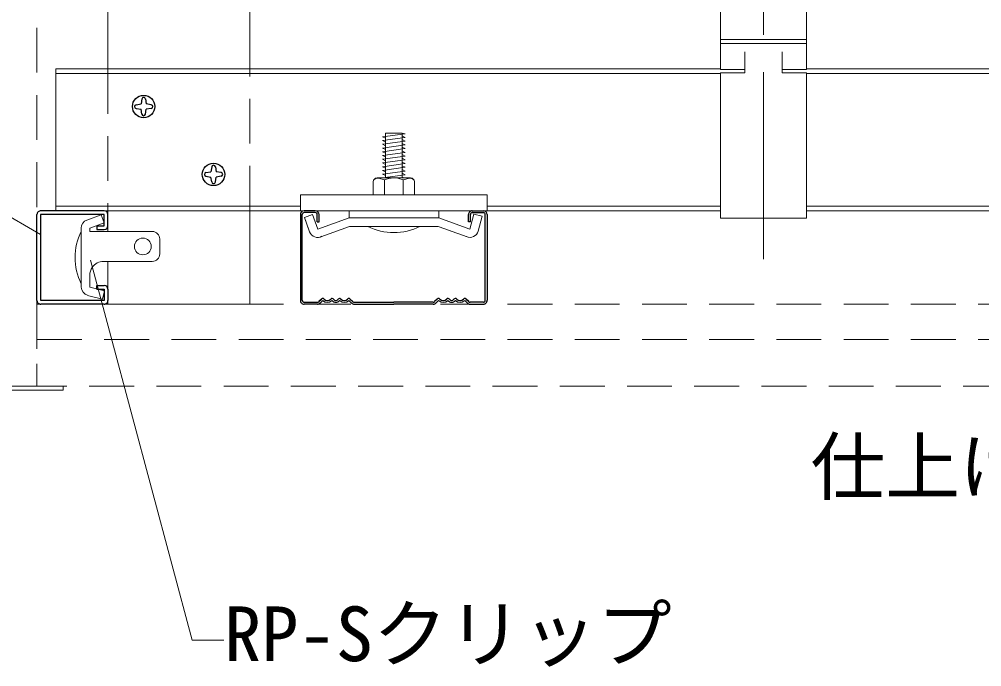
# Model space of a CAD drawing. Units: millimetres on the paper, with parts at other scales. Extents: x -196 to 194, y -140 to 138.
# Drawn here: x -42.67 to -16.9, y 49.61 to 66.95 of the extents above; entities that cross this region are included whole.
import ezdxf
from ezdxf.enums import TextEntityAlignment as Align

# ---------------------------------------------------------------- set-up
doc = ezdxf.new("R2010")
doc.units = ezdxf.units.MM
doc.linetypes.add('CHAIN1', pattern=[8, 5, -1, 1, -1])
doc.linetypes.add('DASHED1', pattern=[1.8, 1.2, -0.6])
for name, color, linetype, lineweight in [('4-0_中心線', 4, 'CHAIN1', 9), ('4-1_吊り材', 7, 'Continuous', 18), ('4-2_野縁受け', 3, 'Continuous', 18), ('4-3_野縁', 2, 'Continuous', 25), ('4-6_文字', 7, 'Continuous', 18), ('4-A_クリップ', 7, 'Continuous', 18), ('4-B_補強金具・金具・その他', 3, 'DASHED1', 18), ('4-C_ビス・アンカーボルト・強調図形', 2, 'Continuous', 25), ('4-D_パネル', 4, 'DASHED1', 9)]:
    doc.layers.add(name, color=color, linetype=linetype, lineweight=lineweight)
doc.styles.add('ＭＳ ゴシック', font='')
doc.styles.get('ＭＳ ゴシック').set_extended_font_data('MS Gothic')

msp = doc.modelspace()

# ---------------------------------------------------------------- linework, layer by layer
at = {"layer": '4-0_中心線'}
msp.add_line((-22.746, 60.531), (-22.746, 102.807), dxfattribs=at)
at = {"layer": '4-1_吊り材'}
for p, q in [((-23.896, 66.413), (-23.896, 71.023)), ((-21.596, 71.023), (-21.596, 66.413)), ((-23.896, 66.3), (-23.896, 66.413)), ((-23.896, 66.413), (-21.596, 66.413)), ((-23.896, 66.3), (-23.896, 65.609)), ((-21.596, 66.3), (-23.896, 66.3)), ((-21.596, 66.413), (-21.596, 66.3)), ((-21.596, 65.609), (-21.596, 66.3)), ((-23.246, 66.078), (-23.246, 65.519)), ((-22.246, 65.519), (-22.246, 66.078)), ((-23.896, 65.609), (-23.246, 65.609)), ((-23.896, 65.519), (-23.896, 61.623)), ((-23.246, 65.519), (-23.896, 65.519)), ((-22.246, 65.609), (-21.596, 65.609)), ((-21.596, 65.519), (-22.246, 65.519)), ((-21.596, 61.623), (-21.596, 65.519)), ((-23.896, 61.623), (-21.596, 61.623))]:
    msp.add_line(p, q, dxfattribs=at)
at = {"layer": '4-2_野縁受け'}
for p, q in [((-40.296, 65.623), (-40.296, 74.723)), ((-36.496, 65.623), (-36.496, 74.723)), ((-41.694, 65.623), (-23.896, 65.623)), ((-41.694, 65.623), (-41.694, 61.823)), ((-41.694, 65.503), (-23.896, 65.503)), ((-21.596, 65.623), (-8.046, 65.623)), ((-21.596, 65.503), (-8.046, 65.503)), ((-41.694, 61.943), (-35.141, 61.943)), ((-30.141, 61.943), (-23.896, 61.943)), ((-21.596, 61.943), (-8.046, 61.943)), ((-41.694, 61.823), (-35.141, 61.823)), ((-40.296, 61.269), (-40.296, 61.823)), ((-30.141, 61.823), (-23.896, 61.823)), ((-21.596, 61.823), (-8.046, 61.823)), ((-40.296, 59.323), (-40.296, 60.469))]:
    msp.add_line(p, q, dxfattribs=at)
at = {"layer": '4-2_野縁受け', "linetype": 'DASHED1'}
for p, q in [((-40.296, 65.623), (-40.296, 61.823)), ((-36.496, 61.823), (-36.496, 65.623))]:
    msp.add_line(p, q, dxfattribs=at)
at = {"layer": '4-2_野縁受け'}
msp.add_lwpolyline([(-40.296, 59.323), (-36.496, 59.323), (-36.496, 61.823)], dxfattribs=at)
at = {"layer": '4-3_野縁'}
for p, q in [((-42.196, 61.364), (-42.196, 61.723)), ((-42.196, 59.423), (-42.196, 61.723)), ((-40.396, 61.823), (-42.099, 61.823)), ((-40.396, 61.723), (-42.099, 61.723)), ((-42.096, 59.423), (-42.096, 61.723)), ((-40.396, 61.423), (-40.396, 61.723)), ((-40.296, 61.423), (-40.296, 61.723)), ((-35.144, 61.725), (-35.144, 59.429)), ((-35.094, 59.427), (-35.094, 61.725)), ((-34.744, 61.825), (-35.044, 61.825)), ((-34.744, 61.775), (-35.044, 61.775)), ((-34.694, 61.525), (-34.694, 61.725)), ((-34.644, 61.525), (-34.644, 61.725)), ((-30.643, 61.525), (-30.643, 61.725)), ((-30.593, 61.525), (-30.593, 61.725)), ((-30.543, 61.825), (-30.243, 61.825)), ((-30.543, 61.775), (-30.243, 61.775)), ((-30.194, 59.427), (-30.193, 61.725)), ((-30.143, 61.725), (-30.144, 59.429)), ((-40.596, 61.423), (-40.596, 61.323)), ((-40.596, 61.423), (-40.396, 61.423)), ((-34.694, 61.525), (-34.644, 61.525)), ((-30.593, 61.525), (-30.643, 61.525)), ((-40.596, 61.323), (-40.396, 61.323)), ((-40.596, 59.823), (-40.396, 59.823)), ((-40.596, 59.723), (-40.596, 59.823)), ((-40.596, 59.723), (-40.396, 59.723)), ((-40.396, 59.723), (-40.396, 59.423)), ((-40.296, 59.723), (-40.296, 59.423)), ((-40.396, 59.423), (-42.092, 59.423)), ((-40.396, 59.323), (-42.092, 59.323)), ((-35.044, 59.375), (-34.685, 59.375)), ((-35.044, 59.375), (-34.685, 59.375)), ((-34.685, 59.325), (-35.044, 59.325)), ((-34.685, 59.325), (-35.044, 59.325)), ((-34.65, 59.39), (-34.579, 59.46)), ((-34.579, 59.46), (-34.65, 59.39)), ((-34.544, 59.425), (-34.614, 59.354)), ((-34.544, 59.425), (-34.614, 59.354)), ((-33.844, 59.425), (-33.773, 59.354)), ((-33.808, 59.46), (-33.738, 59.39)), ((-33.702, 59.375), (-32.644, 59.375)), ((-33.702, 59.325), (-32.644, 59.325)), ((-31.585, 59.375), (-32.644, 59.375)), ((-31.585, 59.325), (-32.644, 59.325)), ((-31.479, 59.46), (-31.55, 59.39)), ((-31.443, 59.425), (-31.514, 59.354)), ((-30.743, 59.425), (-30.673, 59.354)), ((-30.743, 59.425), (-30.673, 59.354)), ((-30.637, 59.39), (-30.708, 59.46)), ((-30.708, 59.46), (-30.637, 59.39)), ((-30.243, 59.375), (-30.602, 59.375)), ((-30.243, 59.375), (-30.602, 59.375)), ((-30.602, 59.325), (-30.243, 59.325)), ((-30.602, 59.325), (-30.243, 59.325))]:
    msp.add_line(p, q, dxfattribs=at)
for centre, radius, start, end in [((-42.096, 61.723), 0.1, 87.476, 180), ((-42.096, 61.723), 0.1, 87.476, 180), ((-40.396, 61.723), 0.1, 0.003, 90.003), ((-35.044, 61.725), 0.1, 90.003, 180.003), ((-35.044, 61.725), 0.05, 90.003, 180.003), ((-34.744, 61.725), 0.1, 0.003, 90.003), ((-34.744, 61.725), 0.05, 0.003, 90.003), ((-30.543, 61.725), 0.1, 89.997, 179.997), ((-30.543, 61.725), 0.05, 89.997, 179.997), ((-30.243, 61.725), 0.1, 359.997, 89.997), ((-30.243, 61.725), 0.05, 359.997, 89.997), ((-40.396, 61.423), 0.1, 270.003, 0.003), ((-40.396, 59.723), 0.1, 359.997, 89.997), ((-42.096, 59.423), 0.1, 180, 272.524), ((-42.096, 59.423), 0.1, 180, 272.524), ((-40.396, 59.423), 0.1, 269.997, 359.997), ((-35.044, 59.425), 0.1, 177.476, 270), ((-35.044, 59.425), 0.1, 177.476, 270), ((-35.044, 59.425), 0.05, 177.476, 270), ((-35.044, 59.425), 0.05, 177.476, 270), ((-34.685, 59.425), 0.05, 270, 315), ((-34.685, 59.425), 0.05, 270, 315), ((-34.685, 59.425), 0.1, 270, 315), ((-34.685, 59.425), 0.1, 270, 315), ((-34.544, 59.425), 0.05, 46.3972, 135), ((-34.419, 59.556), 0.181, 226.3972, 313.6028), ((-34.419, 59.556), 0.131, 226.3972, 313.6028), ((-34.294, 59.425), 0.05, 36.8699, 133.6028), ((-34.194, 59.5), 0.125, 216.8699, 323.1301), ((-34.194, 59.5), 0.075, 216.8699, 323.1301), ((-34.094, 59.425), 0.05, 36.8699, 143.1301), ((-34.094, 59.425), 0.05, 46.3972, 143.1301), ((-33.969, 59.556), 0.181, 226.3972, 313.6028), ((-33.969, 59.556), 0.131, 226.3972, 313.6028), ((-33.844, 59.425), 0.05, 45, 133.6028), ((-33.702, 59.425), 0.1, 225, 270), ((-33.702, 59.425), 0.05, 225, 270), ((-31.585, 59.425), 0.05, 270, 315), ((-31.585, 59.425), 0.1, 270, 315), ((-31.443, 59.425), 0.05, 46.3972, 135), ((-31.318, 59.556), 0.181, 226.3972, 313.6028), ((-31.318, 59.556), 0.131, 226.3972, 313.6028), ((-31.193, 59.425), 0.05, 36.8699, 143.1301), ((-31.193, 59.425), 0.05, 36.8699, 133.6028), ((-31.093, 59.5), 0.125, 216.8699, 323.1301), ((-31.093, 59.5), 0.075, 216.8699, 323.1301), ((-30.993, 59.425), 0.05, 46.3972, 143.1301), ((-30.868, 59.556), 0.181, 226.3972, 313.6028), ((-30.868, 59.556), 0.131, 226.3972, 313.6028), ((-30.743, 59.425), 0.05, 45, 133.6028), ((-30.602, 59.425), 0.1, 225, 270), ((-30.602, 59.425), 0.1, 225, 270), ((-30.602, 59.425), 0.05, 225, 270), ((-30.602, 59.425), 0.05, 225, 270), ((-30.243, 59.425), 0.1, 270, 2.524), ((-30.243, 59.425), 0.1, 270, 2.524), ((-30.243, 59.425), 0.05, 270, 2.524), ((-30.243, 59.425), 0.05, 270, 2.524)]:
    msp.add_arc(centre, radius, start, end, dxfattribs=at)
at = {"layer": '4-6_文字'}
msp.add_line((-42.099, 61.19), (-48.618, 64.954), dxfattribs=at)
msp.add_lwpolyline([(-40.767, 60.501), (-38.04, 50.324), (-37.19, 50.324)], dxfattribs=at)
at = {"layer": '4-A_クリップ'}
for p, q in [((-32.341, 63.788), (-32.941, 63.704)), ((-32.941, 63.704), (-32.866, 63.665)), ((-32.341, 63.688), (-32.941, 63.604)), ((-32.866, 63.904), (-32.416, 63.904)), ((-32.866, 62.703), (-32.866, 63.904)), ((-32.341, 63.888), (-32.416, 63.904)), ((-32.416, 62.703), (-32.416, 63.901)), ((-32.341, 63.788), (-32.416, 63.828)), ((-32.341, 63.688), (-32.416, 63.728)), ((-32.941, 63.604), (-32.866, 63.565)), ((-32.341, 63.588), (-32.941, 63.504)), ((-32.941, 63.504), (-32.866, 63.465)), ((-32.341, 63.488), (-32.941, 63.404)), ((-32.941, 63.404), (-32.866, 63.365)), ((-32.341, 63.588), (-32.416, 63.628)), ((-32.341, 63.488), (-32.416, 63.528)), ((-32.341, 63.388), (-32.416, 63.428)), ((-32.341, 63.388), (-32.941, 63.304)), ((-32.941, 63.304), (-32.866, 63.265)), ((-32.341, 63.288), (-32.941, 63.204)), ((-32.941, 63.204), (-32.866, 63.165)), ((-32.341, 63.188), (-32.941, 63.104)), ((-32.341, 63.288), (-32.416, 63.328)), ((-32.341, 63.188), (-32.416, 63.228)), ((-32.941, 63.104), (-32.866, 63.065)), ((-32.341, 63.088), (-32.941, 63.004)), ((-32.941, 63.004), (-32.866, 62.965)), ((-32.341, 62.988), (-32.941, 62.904)), ((-32.941, 62.904), (-32.866, 62.865)), ((-32.341, 62.888), (-32.941, 62.804)), ((-32.341, 63.088), (-32.416, 63.128)), ((-32.341, 62.988), (-32.416, 63.028)), ((-32.341, 62.888), (-32.416, 62.928)), ((-33.124, 62.686), (-33.171, 62.663)), ((-33.124, 62.686), (-33.171, 62.663)), ((-33.091, 62.703), (-32.191, 62.703)), ((-33.055, 62.694), (-32.891, 62.653)), ((-33.055, 62.694), (-32.891, 62.653)), ((-32.941, 62.804), (-32.866, 62.765)), ((-32.941, 62.804), (-32.866, 62.765)), ((-32.341, 62.788), (-32.941, 62.704)), ((-32.341, 62.788), (-32.941, 62.704)), ((-32.891, 62.653), (-32.891, 62.651)), ((-32.891, 62.651), (-32.891, 62.253)), ((-32.418, 62.664), (-32.391, 62.654)), ((-32.418, 62.664), (-32.391, 62.654)), ((-32.341, 62.788), (-32.416, 62.828)), ((-32.341, 62.788), (-32.416, 62.828)), ((-32.368, 62.703), (-32.416, 62.728)), ((-32.368, 62.703), (-32.416, 62.728)), ((-32.226, 62.694), (-32.391, 62.654)), ((-32.226, 62.694), (-32.391, 62.654)), ((-32.391, 62.654), (-32.391, 62.253)), ((-32.158, 62.687), (-32.111, 62.664)), ((-32.158, 62.687), (-32.111, 62.664)), ((-33.191, 62.603), (-33.191, 62.253)), ((-32.091, 62.603), (-32.091, 62.253)), ((-35.141, 62.253), (-35.141, 61.823)), ((-35.141, 62.253), (-30.141, 62.253)), ((-33.191, 62.253), (-32.091, 62.253)), ((-30.141, 61.823), (-30.141, 62.253)), ((-40.86, 61.575), (-40.475, 61.715)), ((-40.397, 61.499), (-40.475, 61.715)), ((-40.397, 61.499), (-40.475, 61.715)), ((-35.141, 61.823), (-30.141, 61.823)), ((-34.82, 61.724), (-35.036, 61.645)), ((-34.82, 61.724), (-35.036, 61.645)), ((-34.896, 61.261), (-35.036, 61.645)), ((-34.916, 61.317), (-35.036, 61.645)), ((-34.676, 61.33), (-34.82, 61.724)), ((-34.676, 61.33), (-34.82, 61.724)), ((-33.84, 61.634), (-34.676, 61.33)), ((-33.84, 61.823), (-33.84, 61.634)), ((-33.84, 61.634), (-32.641, 61.634)), ((-31.441, 61.634), (-32.641, 61.634)), ((-31.441, 61.634), (-32.641, 61.634)), ((-31.441, 61.634), (-32.641, 61.634)), ((-31.441, 61.634), (-30.701, 61.365)), ((-31.44, 61.823), (-31.44, 61.634)), ((-30.605, 61.33), (-30.496, 61.735)), ((-30.496, 61.735), (-30.274, 61.676)), ((-30.38, 61.28), (-30.274, 61.676)), ((-41.011, 61.368), (-41.011, 59.782)), ((-41.011, 59.87), (-41.011, 61.359)), ((-40.781, 61.359), (-40.397, 61.499)), ((-40.781, 61.359), (-40.781, 61.269)), ((-34.599, 61.124), (-33.83, 61.404)), ((-33.762, 61.404), (-33.83, 61.404)), ((-32.641, 61.404), (-33.762, 61.404)), ((-31.941, 61.404), (-33.341, 61.404)), ((-32.641, 61.404), (-31.519, 61.404)), ((-32.641, 61.404), (-31.668, 61.404)), ((-32.641, 61.404), (-31.726, 61.404)), ((-31.692, 61.404), (-31.519, 61.404)), ((-31.643, 61.404), (-31.451, 61.404)), ((-31.127, 61.286), (-31.451, 61.404)), ((-30.73, 61.375), (-30.605, 61.33)), ((-30.682, 61.124), (-31.201, 61.313)), ((-38.911, 60.669), (-38.911, 61.069)), ((-40.411, 60.469), (-39.111, 60.469)), ((-40.781, 60.114), (-40.781, 59.782)), ((-40.841, 59.559), (-40.445, 59.453)), ((-40.781, 59.782), (-40.386, 59.676)), ((-40.386, 59.676), (-40.445, 59.453))]:
    msp.add_line(p, q, dxfattribs=at)
for points in [[(-32.341, 63.888), (-32.941, 63.804), (-32.866, 63.765)], [(-40.781, 61.269), (-40.085, 61.269), (-39.111, 61.269)]]:
    msp.add_lwpolyline(points, dxfattribs=at)
msp.add_circle((-39.361, 60.869), 0.225, dxfattribs=at)
for centre, radius, start, end in [((-33.091, 62.603), 0.1, 90, 180), ((-33.079, 62.597), 0.1, 75.942, 116.6021), ((-33.079, 62.597), 0.1, 75.942, 116.6021), ((-32.641, 62.053), 0.65, 70.0181, 112.6198), ((-32.641, 62.053), 0.65, 70.0181, 112.6198), ((-32.202, 62.597), 0.1, 63.7347, 103.8602), ((-32.202, 62.597), 0.1, 63.7347, 103.8602), ((-32.191, 62.603), 0.1, 0, 90), ((-40.781, 61.359), 0.23, 110, 180.0039), ((-32.641, 62.804), 1.565, 243.4349, 296.565), ((-39.611, 60.57), 1.565, 153.4349, 206.5651), ((-39.611, 60.57), 1.565, 153.4349, 206.5651), ((-39.111, 61.069), 0.2, 359.9972, 89.9972), ((-34.68, 61.34), 0.23, 200, 300), ((-30.602, 61.34), 0.23, 245, 345), ((-39.111, 60.669), 0.2, 269.9972, 359.9972), ((-40.411, 60.099), 0.37, 145.9158, 179.9972), ((-40.411, 60.099), 0.37, 145.4169, 145.9158), ((-40.411, 60.099), 0.37, 89.9972, 145.4169), ((-40.781, 59.782), 0.23, 180.0039, 255)]:
    msp.add_arc(centre, radius, start, end, dxfattribs=at)
at = {"layer": '4-B_補強金具・金具・その他', "linetype": 'Continuous'}
for p, q in [((-44.496, 57.023), (-41.496, 57.023)), ((-44.396, 57.123), (-41.496, 57.123)), ((-41.496, 57.123), (-41.496, 57.023))]:
    msp.add_line(p, q, dxfattribs=at)
at = {"layer": '4-C_ビス・アンカーボルト・強調図形'}
for p, q in [((-39.389, 64.817), (-39.41, 64.684)), ((-39.29, 64.817), (-39.27, 64.684)), ((-39.543, 64.663), (-39.41, 64.684)), ((-39.543, 64.564), (-39.41, 64.544)), ((-39.389, 64.411), (-39.41, 64.544)), ((-39.29, 64.411), (-39.27, 64.544)), ((-39.137, 64.663), (-39.27, 64.684)), ((-39.137, 64.564), (-39.27, 64.544)), ((-37.519, 63.001), (-37.539, 62.868)), ((-37.42, 63.001), (-37.399, 62.868)), ((-37.672, 62.847), (-37.539, 62.868)), ((-37.672, 62.749), (-37.539, 62.728)), ((-37.519, 62.595), (-37.539, 62.728)), ((-37.42, 62.595), (-37.399, 62.728)), ((-37.266, 62.847), (-37.399, 62.868)), ((-37.266, 62.749), (-37.399, 62.728))]:
    msp.add_line(p, q, dxfattribs=at)
for centre in [(-39.34, 64.614), (-37.469, 62.798)]:
    msp.add_circle(centre, 0.3, dxfattribs=at)
for centre, start, end in [((-39.34, 64.809), 90, 171.1593), ((-39.34, 64.809), 8.8407, 90), ((-39.535, 64.614), 98.8406, 180), ((-39.535, 64.614), 180, 261.1594), ((-39.145, 64.614), 0, 81.1594), ((-39.145, 64.614), 278.8406, 0), ((-39.34, 64.419), 188.8407, 270), ((-39.34, 64.419), 270, 351.1593), ((-37.469, 62.993), 90, 171.1593), ((-37.469, 62.993), 8.8407, 90), ((-37.664, 62.798), 98.8406, 180), ((-37.664, 62.798), 180, 261.1594), ((-37.274, 62.798), 0, 81.1594), ((-37.274, 62.798), 278.8406, 0), ((-37.469, 62.603), 188.8407, 270), ((-37.469, 62.603), 270, 351.1593)]:
    msp.add_arc(centre, 0.05, start, end, dxfattribs=at)
at = {"layer": '4-D_パネル'}
for p, q in [((-42.196, 81.123), (-42.196, 57.123)), ((-42.196, 59.323), (-8.046, 59.323)), ((-42.196, 59.323), (-42.196, 57.123)), ((-42.196, 58.373), (-8.046, 58.373))]:
    msp.add_line(p, q, dxfattribs=at)
msp.add_lwpolyline([(-44.396, 81.123), (-44.396, 57.123), (-8.046, 57.123)], dxfattribs=at)

# ---------------------------------------------------------------- texts
at = {"layer": '4-6_文字', "style": 'ＭＳ ゴシック'}
for s, p in [('仕上げ材', (-21.483, 53.799)), ('RP-Sクリップ', (-37.19, 49.324))]:
    msp.add_text(s, height=1.466, dxfattribs=at).set_placement(p, align=Align.BOTTOM_LEFT)

doc.saveas('drawing.dxf')
